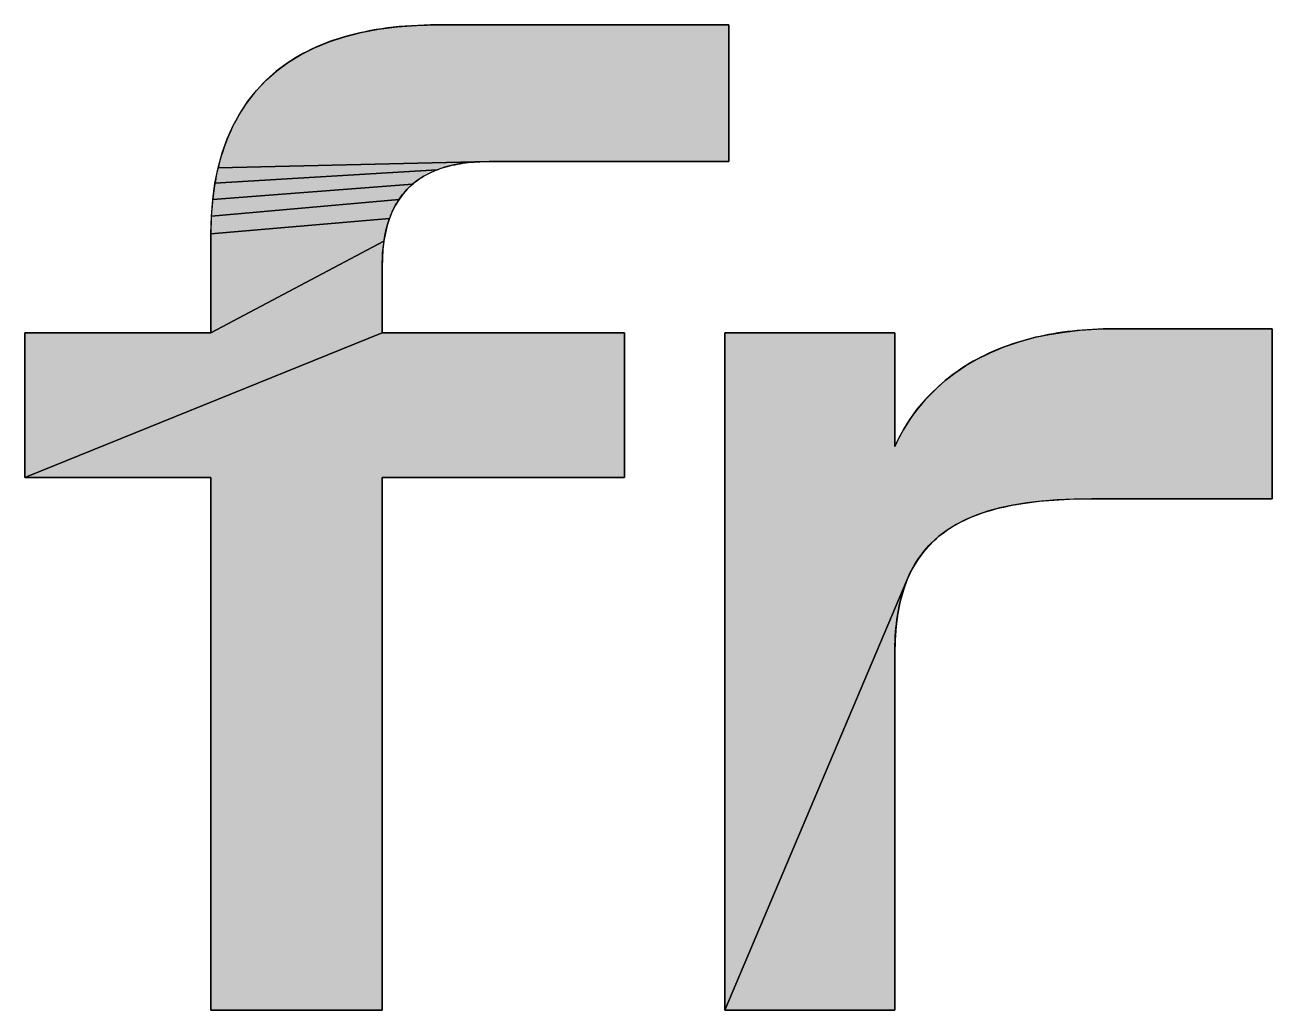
# Model space of a CAD drawing. Header units: millimetres. Extents: x 0 to 594, y 0 to 420.
# Drawn here: x 489.77 to 498.77, y 74.42 to 81.52 of the extents above; entities that cross this region are included whole.
import ezdxf

# ---------------------------------------------------------------- set-up
doc = ezdxf.new("R2010")
doc.units = ezdxf.units.MM
doc.header["$LTSCALE"] = 32.67
doc.layers.get('0').update_dxf_attribs({"linetype": 'CONTINUOUS'})

msp = doc.modelspace()

# ---------------------------------------------------------------- hatches: boundary and pattern name
at = {"linetype": 'CONTINUOUS'}
for points in [[(492.5983, 81.5206), (492.7461, 81.524), (494.8512, 81.524), (494.8512, 80.5389), (493.1227, 80.5389), (491.1662, 80.4943), (491.1957, 80.6008), (491.2318, 80.702), (491.2746, 80.7979), (491.3242, 80.8883), (491.3805, 80.9731), (491.4436, 81.0522), (491.5136, 81.1256), (491.5905, 81.1931), (491.6743, 81.2547), (491.765, 81.3102), (491.8628, 81.3595), (491.9675, 81.4025), (492.0794, 81.4393), (492.1984, 81.4695), (492.3245, 81.4932), (492.4578, 81.5103)], [(492.6087, 80.4064), (492.5694, 80.3758), (491.127, 80.2658), (491.1433, 80.3826), (492.7475, 80.4795), (492.6977, 80.4583), (492.6515, 80.4339)], [(492.8008, 80.4975), (492.7475, 80.4795), (491.1433, 80.3826), (491.1662, 80.4943), (493.1227, 80.5389), (493.0508, 80.5372), (492.9827, 80.5322), (492.9184, 80.5239), (492.8578, 80.5123)], [(492.5009, 80.3054), (492.4716, 80.2656), (491.1173, 80.144), (491.127, 80.2658), (492.5694, 80.3758), (492.5335, 80.3421)], [(492.4229, 80.1771), (492.4033, 80.1284), (491.1141, 80.0174), (491.1173, 80.144), (492.4716, 80.2656), (492.4456, 80.2228)], [(492.3734, 80.0223), (492.3631, 79.965), (491.1141, 79.3029), (491.1141, 80.0174), (492.4033, 80.1284), (492.3868, 80.0768)], [(492.35, 79.776), (492.35, 79.3029), (489.7719, 78.2599), (489.7719, 79.3029), (491.1141, 79.3029), (492.3631, 79.965), (492.3558, 79.9048), (492.3514, 79.8418)], [(494.0981, 79.3029), (494.0981, 78.2599), (492.35, 78.2599), (492.35, 74.417), (491.1141, 74.417), (491.1141, 78.2599), (489.7719, 78.2599), (492.35, 79.3029)], [(497.5072, 79.3291), (497.6336, 79.3318), (498.7727, 79.3318), (498.7727, 78.1057), (497.4691, 78.1057), (497.3423, 78.1038), (497.2222, 78.0984), (497.1088, 78.0892), (497.002, 78.0763), (496.9016, 78.0597), (496.8076, 78.0393), (496.7197, 78.015), (496.6379, 77.9869), (496.562, 77.9549), (496.4919, 77.919), (496.4275, 77.8791), (496.3686, 77.8352), (496.3106, 77.7828), (496.2589, 77.7255), (496.2133, 77.6634), (496.1737, 77.5963), (496.1399, 77.5242), (494.8234, 74.417), (494.8234, 79.3029), (496.05, 79.3029), (496.05, 78.4822), (496.0786, 78.5418), (496.1146, 78.6077), (496.159, 78.6781), (496.2125, 78.7517), (496.2759, 78.827), (496.3501, 78.9023), (496.4132, 78.9579), (496.4832, 79.012), (496.5604, 79.0641), (496.645, 79.1134), (496.7375, 79.1594), (496.8382, 79.2012), (496.9475, 79.2385), (497.0656, 79.2704), (497.1667, 79.2916), (497.2739, 79.3087), (497.3873, 79.3213)], [(496.05, 76.9853), (496.05, 74.417), (494.8234, 74.417), (496.1399, 77.5242), (496.1118, 77.4472), (496.0891, 77.3651), (496.0717, 77.2779), (496.0596, 77.1856), (496.0524, 77.0881)]]:
    msp.add_hatch(color=7, dxfattribs=at).paths.add_polyline_path(points)

# ---------------------------------------------------------------- linework, layer by layer
at = {"color": 7, "linetype": 'CONTINUOUS'}
for p, q in [((494.8512, 81.524), (492.7461, 81.524)), ((494.8512, 80.5389), (494.8512, 81.524)), ((493.1227, 80.5389), (494.8512, 80.5389)), ((491.1141, 80.0174), (491.1141, 79.3029)), ((492.35, 79.3029), (492.35, 79.776)), ((491.1141, 79.3029), (489.7719, 79.3029)), ((489.7719, 79.3029), (489.7719, 78.2599)), ((494.0981, 79.3029), (492.35, 79.3029)), ((494.0981, 78.2599), (494.0981, 79.3029)), ((496.05, 79.3029), (494.8234, 79.3029)), ((494.8234, 79.3029), (494.8234, 74.417)), ((496.05, 78.4822), (496.05, 79.3029)), ((498.7727, 79.3318), (497.6336, 79.3318)), ((498.7727, 78.1057), (498.7727, 79.3318)), ((489.7719, 78.2599), (491.1141, 78.2599)), ((491.1141, 78.2599), (491.1141, 74.417)), ((492.35, 78.2599), (494.0981, 78.2599)), ((492.35, 74.417), (492.35, 78.2599)), ((497.4691, 78.1057), (498.7727, 78.1057)), ((496.05, 74.417), (496.05, 76.9853)), ((491.1141, 74.417), (492.35, 74.417)), ((494.8234, 74.417), (496.05, 74.417))]:
    msp.add_line(p, q, dxfattribs=at)
for points in [[(492.7461, 81.524), (492.6989, 81.5237), (492.6523, 81.5226), (492.6066, 81.5209), (492.5615, 81.5186), (492.5171, 81.5155), (492.4735, 81.5118), (492.4305, 81.5074), (492.3883, 81.5023), (492.3468, 81.4966), (492.306, 81.4902), (492.2659, 81.4832), (492.2266, 81.4755), (492.1879, 81.4672), (492.1499, 81.4582), (492.1127, 81.4486), (492.0761, 81.4383), (492.0402, 81.4274), (492.0051, 81.4159), (491.9706, 81.4037), (491.9369, 81.3909), (491.9038, 81.3775), (491.8715, 81.3634), (491.8398, 81.3488), (491.8088, 81.3335), (491.7786, 81.3176), (491.749, 81.3011), (491.7201, 81.284), (491.6919, 81.2663), (491.6643, 81.2479), (491.6375, 81.229), (491.6114, 81.2095), (491.5859, 81.1894), (491.5611, 81.1687), (491.537, 81.1475), (491.5136, 81.1256), (491.4909, 81.1032), (491.4688, 81.0802), (491.4475, 81.0566), (491.4268, 81.0324), (491.4067, 81.0077), (491.3874, 80.9824), (491.3687, 80.9566), (491.3507, 80.9302), (491.3334, 80.9032), (491.3167, 80.8757), (491.3007, 80.8477), (491.2854, 80.819), (491.2707, 80.7899), (491.2567, 80.7602), (491.2434, 80.73), (491.2307, 80.6992), (491.2187, 80.6679), (491.2073, 80.6361), (491.1966, 80.6038), (491.1866, 80.5709), (491.1772, 80.5375), (491.1685, 80.5036), (491.1604, 80.4692), (491.153, 80.4343), (491.1462, 80.3988), (491.1401, 80.3629), (491.1346, 80.3265), (491.1298, 80.2896), (491.1256, 80.2521), (491.1221, 80.2142), (491.1192, 80.1758), (491.1169, 80.1369), (491.1153, 80.0975), (491.1144, 80.0577), (491.1141, 80.0174)], [(492.5983, 81.5206), (492.7461, 81.524), (494.8512, 81.524), (494.8512, 80.5389), (493.1227, 80.5389), (491.1662, 80.4943), (491.1957, 80.6008), (491.2318, 80.702), (491.2746, 80.7979), (491.3242, 80.8883), (491.3805, 80.9731), (491.4436, 81.0522), (491.5136, 81.1256), (491.5905, 81.1931), (491.6743, 81.2547), (491.765, 81.3102), (491.8628, 81.3595), (491.9675, 81.4025), (492.0794, 81.4393), (492.1984, 81.4695), (492.3245, 81.4932), (492.4578, 81.5103), (492.5983, 81.5206)], [(492.6087, 80.4064), (492.5694, 80.3758), (491.127, 80.2658), (491.1433, 80.3826), (492.7475, 80.4795), (492.6977, 80.4583), (492.6515, 80.4339), (492.6087, 80.4064)], [(492.8008, 80.4975), (492.7475, 80.4795), (491.1433, 80.3826), (491.1662, 80.4943), (493.1227, 80.5389), (493.0508, 80.5372), (492.9827, 80.5322), (492.9184, 80.5239), (492.8578, 80.5123), (492.8008, 80.4975)], [(492.35, 79.776), (492.3501, 79.7966), (492.3506, 79.8171), (492.3513, 79.8372), (492.3522, 79.8571), (492.3535, 79.8767), (492.355, 79.8961), (492.3568, 79.9151), (492.3589, 79.9339), (492.3613, 79.9525), (492.364, 79.9707), (492.367, 79.9887), (492.3702, 80.0064), (492.3738, 80.0239), (492.3776, 80.0411), (492.3818, 80.0579), (492.3862, 80.0746), (492.3909, 80.0909), (492.3959, 80.107), (492.4013, 80.1227), (492.4069, 80.1382), (492.4128, 80.1535), (492.419, 80.1684), (492.4256, 80.1831), (492.4324, 80.1974), (492.4396, 80.2115), (492.447, 80.2253), (492.4548, 80.2388), (492.4628, 80.2521), (492.4712, 80.265), (492.4799, 80.2777), (492.489, 80.2901), (492.4983, 80.3021), (492.5079, 80.3139), (492.5179, 80.3254), (492.5282, 80.3366), (492.5388, 80.3475), (492.5497, 80.3582), (492.561, 80.3685), (492.5726, 80.3785), (492.5845, 80.3883), (492.5967, 80.3977), (492.6093, 80.4068), (492.6222, 80.4157), (492.6354, 80.4242), (492.6489, 80.4325), (492.6628, 80.4404), (492.6771, 80.4481), (492.6916, 80.4554), (492.7065, 80.4624), (492.7218, 80.4692), (492.7374, 80.4756), (492.7533, 80.4817), (492.7696, 80.4875), (492.7862, 80.493), (492.8031, 80.4982), (492.8205, 80.5031), (492.8381, 80.5077), (492.8561, 80.512), (492.8745, 80.5159), (492.8932, 80.5196), (492.9123, 80.5229), (492.9317, 80.5259), (492.9515, 80.5286), (492.9716, 80.531), (492.9921, 80.5331), (493.0129, 80.5349), (493.0342, 80.5363), (493.0557, 80.5374), (493.0777, 80.5382), (493.1, 80.5387), (493.1227, 80.5389)], [(492.5009, 80.3054), (492.4716, 80.2656), (491.1173, 80.144), (491.127, 80.2658), (492.5694, 80.3758), (492.5335, 80.3421), (492.5009, 80.3054)], [(492.4229, 80.1771), (492.4033, 80.1284), (491.1141, 80.0174), (491.1173, 80.144), (492.4716, 80.2656), (492.4456, 80.2228), (492.4229, 80.1771)], [(492.3734, 80.0223), (492.3631, 79.965), (491.1141, 79.3029), (491.1141, 80.0174), (492.4033, 80.1284), (492.3868, 80.0768), (492.3734, 80.0223)], [(492.35, 79.776), (492.35, 79.3029), (489.7719, 78.2599), (489.7719, 79.3029), (491.1141, 79.3029), (492.3631, 79.965), (492.3558, 79.9048), (492.3514, 79.8418), (492.35, 79.776)], [(494.0981, 79.3029), (494.0981, 78.2599), (492.35, 78.2599), (492.35, 74.417), (491.1141, 74.417), (491.1141, 78.2599), (489.7719, 78.2599), (492.35, 79.3029), (494.0981, 79.3029)], [(497.5072, 79.3291), (497.6336, 79.3318), (498.7727, 79.3318), (498.7727, 78.1057), (497.4691, 78.1057), (497.3423, 78.1038), (497.2222, 78.0984), (497.1088, 78.0892), (497.002, 78.0763), (496.9016, 78.0597), (496.8076, 78.0393), (496.7197, 78.015), (496.6379, 77.9869), (496.562, 77.9549), (496.4919, 77.919), (496.4275, 77.8791), (496.3686, 77.8352), (496.3106, 77.7828), (496.2589, 77.7255), (496.2133, 77.6634), (496.1737, 77.5963), (496.1399, 77.5242), (494.8234, 74.417), (494.8234, 79.3029), (496.05, 79.3029), (496.05, 78.4822), (496.0786, 78.5418), (496.1146, 78.6077), (496.159, 78.6781), (496.2125, 78.7517), (496.2759, 78.827), (496.3501, 78.9023), (496.4132, 78.9579), (496.4832, 79.012), (496.5604, 79.0641), (496.645, 79.1134), (496.7375, 79.1594), (496.8382, 79.2012), (496.9475, 79.2385), (497.0656, 79.2704), (497.1667, 79.2916), (497.2739, 79.3087), (497.3873, 79.3213), (497.5072, 79.3291)], [(497.6336, 79.3318), (497.5934, 79.3316), (497.5538, 79.3308), (497.5149, 79.3295), (497.4766, 79.3277), (497.4389, 79.3254), (497.4019, 79.3226), (497.3656, 79.3193), (497.3298, 79.3156), (497.2947, 79.3114), (497.2601, 79.3068), (497.2262, 79.3018), (497.1929, 79.2963), (497.1602, 79.2904), (497.1281, 79.2841), (497.0965, 79.2774), (497.0656, 79.2704), (497.0309, 79.2618), (496.997, 79.2528), (496.9638, 79.2434), (496.9313, 79.2335), (496.8996, 79.2231), (496.8686, 79.2124), (496.8382, 79.2012), (496.8086, 79.1897), (496.7797, 79.1778), (496.7514, 79.1656), (496.7238, 79.153), (496.6969, 79.1401), (496.6706, 79.1269), (496.645, 79.1134), (496.6159, 79.0973), (496.5877, 79.0809), (496.5604, 79.0641), (496.5338, 79.047), (496.5081, 79.0297), (496.4832, 79.012), (496.4591, 78.9942), (496.4358, 78.9761), (496.4132, 78.9579), (496.3914, 78.9395), (496.3704, 78.9209), (496.3501, 78.9023), (496.3288, 78.8818), (496.3083, 78.8613), (496.2886, 78.8407), (496.2697, 78.8201), (496.2517, 78.7995), (496.2344, 78.779), (496.2179, 78.7585), (496.2021, 78.7382), (496.187, 78.718), (496.1727, 78.698), (496.159, 78.6781), (496.146, 78.6585), (496.1337, 78.6392), (496.1221, 78.6202), (496.111, 78.6014), (496.1006, 78.5831), (496.0908, 78.5651), (496.0815, 78.5476), (496.0728, 78.5305), (496.0647, 78.5139), (496.0571, 78.4978), (496.05, 78.4822)], [(496.05, 76.9853), (496.0502, 77.0182), (496.0509, 77.0505), (496.0521, 77.0823), (496.0537, 77.1136), (496.0559, 77.1444), (496.0585, 77.1747), (496.0616, 77.2045), (496.0652, 77.2337), (496.0693, 77.2625), (496.0739, 77.2907), (496.079, 77.3184), (496.0847, 77.3456), (496.0908, 77.3723), (496.0975, 77.3986), (496.1047, 77.4243), (496.1125, 77.4495), (496.1208, 77.4742), (496.1296, 77.4984), (496.139, 77.5221), (496.149, 77.5453), (496.1595, 77.5681), (496.1706, 77.5903), (496.1822, 77.6121), (496.1945, 77.6333), (496.2073, 77.6541), (496.2207, 77.6744), (496.2347, 77.6942), (496.2493, 77.7135), (496.2645, 77.7323), (496.2803, 77.7507), (496.2967, 77.7685), (496.3137, 77.7859), (496.3314, 77.8028), (496.3497, 77.8193), (496.3686, 77.8352), (496.3866, 77.8495), (496.4051, 77.8634), (496.4242, 77.8769), (496.4439, 77.89), (496.4641, 77.9027), (496.4848, 77.915), (496.5061, 77.9269), (496.528, 77.9384), (496.5505, 77.9495), (496.5736, 77.9602), (496.5972, 77.9705), (496.6214, 77.9805), (496.6462, 77.99), (496.6716, 77.9992), (496.6976, 78.008), (496.7242, 78.0164), (496.7513, 78.0244), (496.7792, 78.032), (496.8076, 78.0393), (496.8366, 78.0461), (496.8663, 78.0526), (496.8965, 78.0587), (496.9274, 78.0644), (496.959, 78.0698), (496.9912, 78.0747), (497.024, 78.0793), (497.0574, 78.0836), (497.0915, 78.0874), (497.1263, 78.0909), (497.1617, 78.094), (497.1978, 78.0967), (497.2345, 78.0991), (497.2719, 78.1011), (497.31, 78.1028), (497.3488, 78.104), (497.3882, 78.1049), (497.4283, 78.1055), (497.4691, 78.1057)], [(496.05, 76.9853), (496.05, 74.417), (494.8234, 74.417), (496.1399, 77.5242), (496.1118, 77.4472), (496.0891, 77.3651), (496.0717, 77.2779), (496.0596, 77.1856), (496.0524, 77.0881), (496.05, 76.9853)]]:
    msp.add_lwpolyline(points, dxfattribs=at)

doc.saveas('drawing.dxf')
